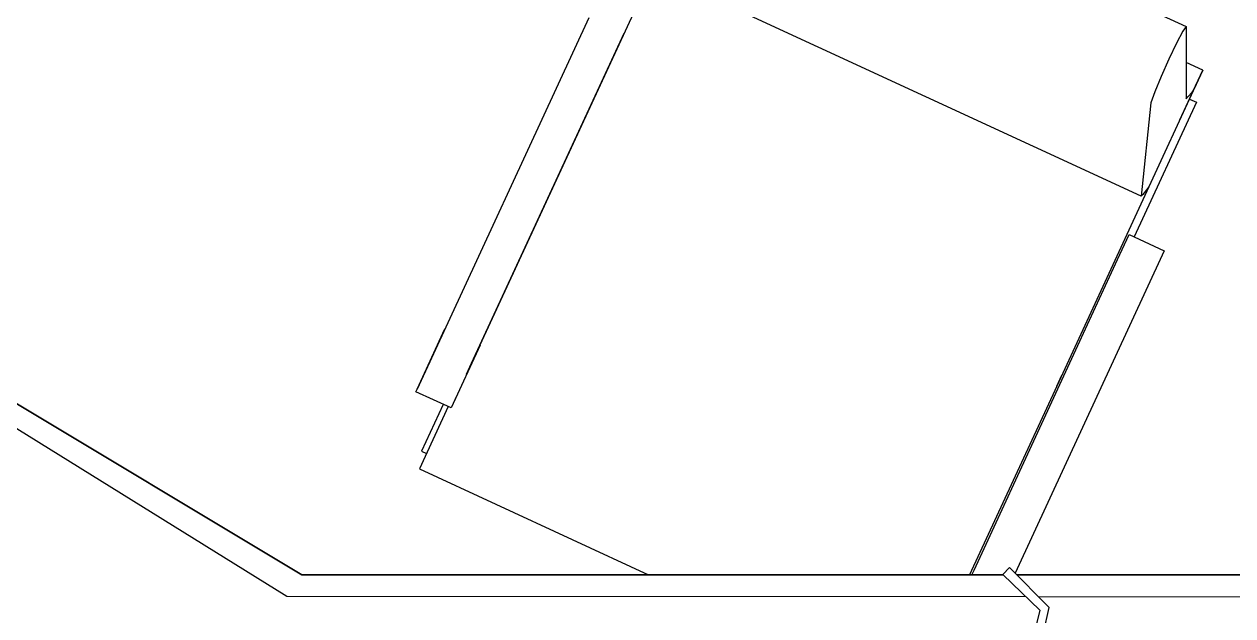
# Model space of a CAD drawing. Header units: millimetres. Extents: x -10163 to 1081624, y -5450 to 230390.
# Drawn here: x 318348 to 319169, y 56740 to 57142 of the extents above; entities that cross this region are included whole.
import ezdxf

# ---------------------------------------------------------------- set-up
doc = ezdxf.new("R2010")
doc.units = ezdxf.units.MM
doc.layers.add('Мебель', color=130, linetype='Continuous')

# ---------------------------------------------------------------- blocks, each defined once
blk = doc.blocks.new('ms_34')
for p, q in [((456.620262, -551.721096), (452.73342, -568.771938)), ((458.995056, -566.98437), (463.03947, -550.627902)), ((452.73342, -568.771938), (479.569962, -595.9857)), ((484.156968, -591.364578), (458.995056, -566.98437)), ((460.156062, -576.303006), (24.951912, -576.099018)), ((970.642092, -576.533322), (468.612312, -576.303006)), ((1319.273472, -793.037226), (970.642092, -576.533322)), ((474.686124, -591.033558), (-0.072024, -591.033558)), ((0, -591.016962), (474.670032, -591.016962)), ((447.585654, -719.179062), (506.824206, -591.033558)), ((960.533808, -591.016962), (483.798336, -591.016962)), ((483.815358, -591.033558), (960.546684, -591.033558)), ((505.255722, -591.033558), (503.764488, -594.259074)), ((880.632732, -663.030054), (724.827288, -591.033558)), ((1329.96969, -812.63466), (960.533808, -591.016962)), ((960.546684, -591.033558), (1330.01547, -812.670708)), ((374.644092, -811.237338), (475.87974, -592.243482)), ((503.764488, -594.259074), (406.252458, -805.19829)), ((479.569962, -595.9857), (484.156968, -591.364578)), ((861.077928, -705.33114), (880.632732, -663.030054)), ((864.429474, -706.879806), (879.177618, -674.97654)), ((879.177618, -674.97654), (875.82636, -673.427868)), ((839.393232, -747.069744), (859.108686, -704.421048)), ((856.141662, -710.838894), (859.108686, -704.421048)), ((859.108686, -704.421048), (882.93786, -715.432548)), ((855.440712, -712.355808), (856.357098, -710.37312)), ((856.357098, -710.37312), (855.926082, -711.305238)), ((384.913518, -854.752926), (447.585654, -719.179062)), ((447.585654, -719.179062), (444.081474, -726.759342)), ((765.498306, -969.4788), (882.136776, -717.165186)), ((882.136776, -717.165186), (863.22255, -758.080674)), ((882.726576, -715.889172), (882.136776, -717.165186)), ((882.93786, -715.432548), (882.726576, -715.889172)), ((848.534202, -727.295496), (845.0871, -734.752182)), ((845.0871, -734.752182), (847.954704, -728.548908)), ((871.465158, -740.249922), (876.249648, -729.900174)), ((873.527382, -735.7893), (877.986, -726.144222)), ((733.7883, -975.515556), (845.0871, -734.752182)), ((845.0871, -734.752182), (741.447114, -958.94823)), ((374.644092, -811.237338), (374.695662, -811.125756)), ((398.388576, -822.209646), (374.644092, -811.237338)), ((374.695662, -811.125756), (375.591516, -809.187702)), ((406.252458, -805.19829), (398.388576, -822.209646)), ((352.595544, -912.049488), (394.876458, -820.586874)), ((383.5752, -911.742786), (390.179874, -848.192028)), ((384.913518, -854.752926), (386.666892, -852.656652)), ((386.666892, -852.656652), (389.192604, -849.475194)), ((389.192604, -849.475194), (390.179874, -848.192028)), ((390.179874, -848.192028), (722.91069, -1001.944542)), ((354.84288, -919.80114), (384.913518, -854.752926)), ((363.907956, -900.191406), (348.35658, -933.832458)), ((357.399918, -914.269638), (352.595544, -912.049488)), ((355.59876, -919.000914), (354.84288, -919.80114)), ((358.441758, -915.769962), (355.59876, -919.000914)), ((359.545038, -914.461902), (358.441758, -915.769962)), ((359.641458, -963.515856), (359.545038, -914.461902)), ((376.6521, -929.605008), (381.020238, -919.071582)), ((381.020238, -919.071582), (383.5752, -911.742786)), ((354.84288, -919.80114), (348.35658, -933.832458)), ((348.35658, -933.832458), (354.448272, -920.655156)), ((348.35658, -933.832458), (359.593392, -939.024642)), ((371.400618, -941.33034), (376.6521, -929.605008)), ((366.195132, -952.233126), (371.400618, -941.33034)), ((361.96554, -960.299778), (366.195132, -952.233126)), ((359.641458, -963.515856), (361.96554, -960.299778)), ((654.842664, -1099.92657), (359.641458, -963.515856))]:
    blk.add_line(p, q)

msp = doc.modelspace()

# ---------------------------------------------------------------- block references
at = {"layer": 'Мебель', "color": 4, "lineweight": 9, "rotation": 180}
msp.add_blockref('ms_34', (319497.304, 56176.76), dxfattribs=at)
msp.add_blockref('ms_34', (319497.304, 56176.76), dxfattribs=at)

doc.saveas('drawing.dxf')
